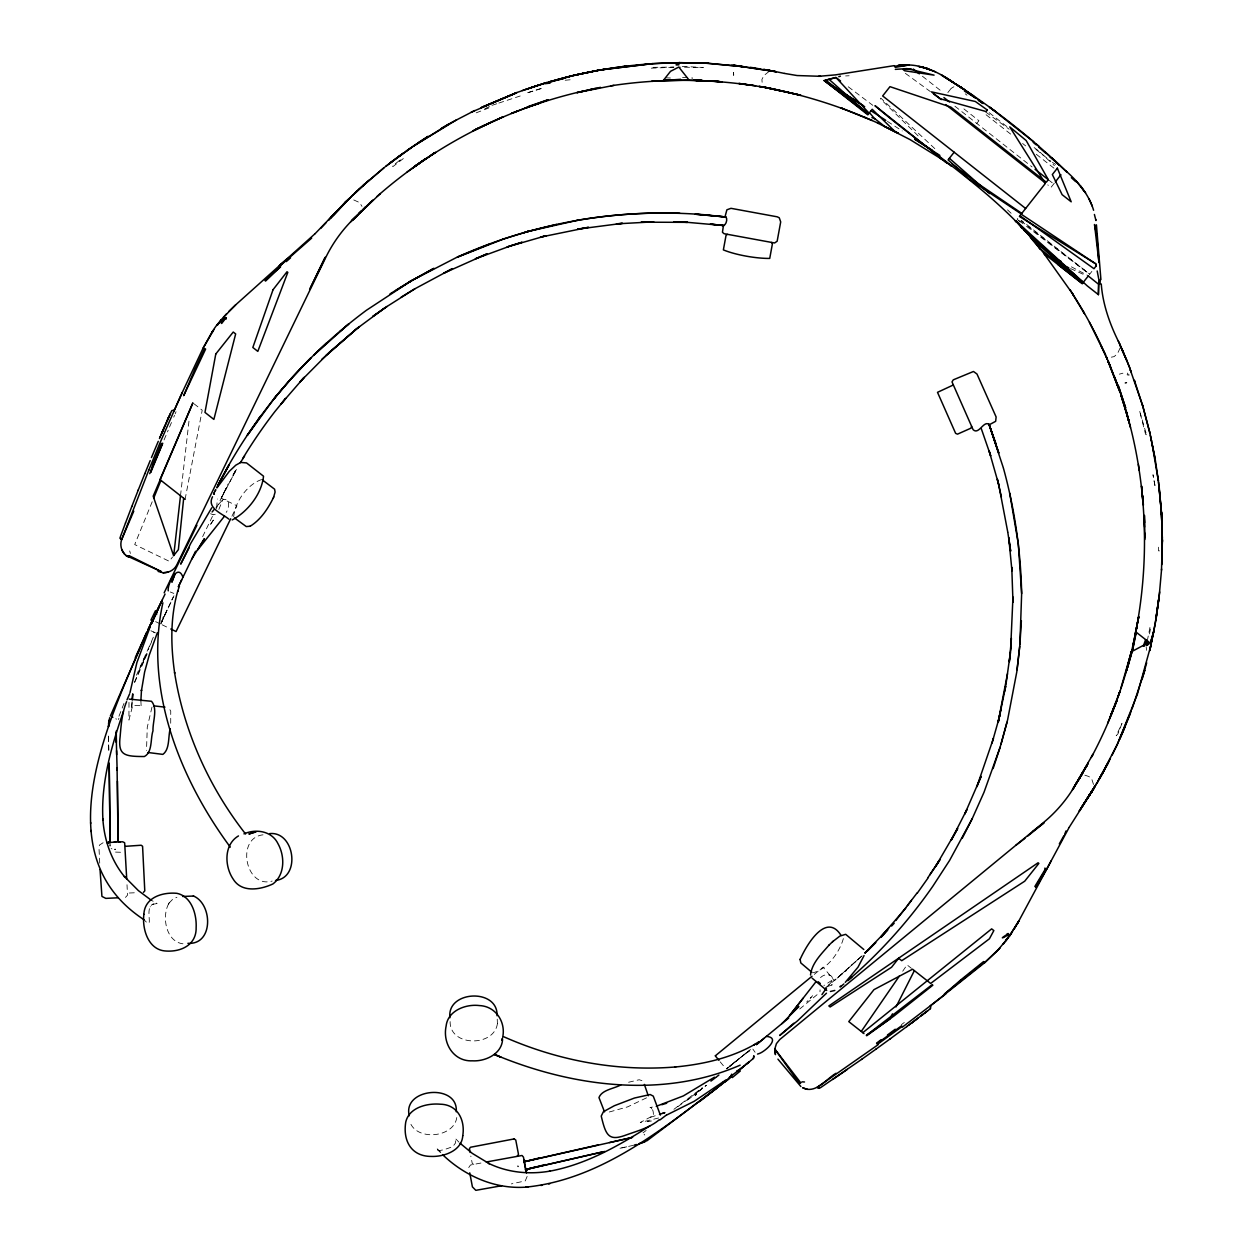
<?xml version="1.0" encoding="UTF-8"?>
<svg xmlns="http://www.w3.org/2000/svg" width="1253" height="1253" viewBox="0 0 1253 1253"><rect width="100%" height="100%" fill="white"/><g stroke="black" fill="none" stroke-linecap="round" stroke-linejoin="round"><path stroke-width="0.75" stroke-dasharray="5 3.75" d="M456.765 1117.535C453.993 1137.928 415.824 1141.373 409.794 1121.513M527.153 1176.442L525.258 1180.906L511.365 1183.897M140.884 700.662L141.182 707.178C141.949 704.076 131.722 706.05 132.708 705.423L128.934 720.083L128.996 701.257M497.41 1023.623L497.237 1019.143M692.173 78.908L692.063 77.498M1158.571 547.201L1158.445 550.834L1159.526 550.866M819.979 991.765L820.057 989.839M843.347 938.591C839.792 951.654 827.513 969.415 812.774 972.814M170.706 723.263L170.737 711.109L168.575 707.585M468.732 1167.577L470.455 1165.024L481.418 1162.941M132.113 701.633L131.549 708.994L132.145 701.429M497.41 1023.67C494.042 1047.367 449.075 1046.756 450.14 1021.117M180.495 495.749L189.156 419.567M185.084 499.352L202.203 410.217L194.215 403.936M1147.278 640.925L1150.097 626.704L1150.896 626.845L1148.907 636.853M218.868 509.391L222.846 499.649C230.724 497.66 229.158 508.326 226.229 512.399M216.612 507.794L217.38 499.007M1127.653 373.049L1127.167 374.835L1129.078 375.211L1128.248 372.282M153.352 904.071L152.255 904.619L153.352 904.071C143.265 907.36 155.356 932.326 144.126 919.796M1120.182 347.833L1117.457 353.738L1114.105 356.619L1109.766 357.481M134.604 681.992L148.841 648.631M152.208 501.748L134.713 544.554L169.218 561.266L172.585 556.974M162.029 621.472L162.608 620.078L161.167 623.289M164.049 439.944L168.2 430.218M169.515 427.101L172.804 419.379M173.744 417.171L174.527 415.338M175.169 413.819L176.047 411.751M139.537 669.071L143.985 658.702M150.203 906.874L150.329 906.608M118.362 719.535L118.91 718.267M134.604 682.54L147.494 653.189M123.984 703.403L117.625 719.661M136.483 675.21L150.548 643.494M151.331 641.74L153.665 636.446M161.48 622.569L166.978 610.336L161.574 622.177M173.18 597.18L171.833 600.062L173.478 596.522M144.33 658.843L143.39 660.895L144.22 659.062M160.807 623.869L171.473 600.954M231.93 516.22L236.958 505.82L221.248 498.208L224.397 491.818M149.358 646.579L151.55 642.069M161.089 622.396L173.979 595.786M202.641 536.629L213.777 513.62M216.205 508.608L228.109 484.034M213.198 514.826L215.25 514.263M221.812 497.034L236.676 469.014L223.582 493.525M221.248 498.208L225.916 488.842M168.607 903.867C161.449 917.274 166.257 942.82 184.066 943.901M232.964 475.122L236.222 469.029M828.531 985.077C839.212 975.946 825.445 970.37 819.274 979.079M233.136 475.216L236.754 468.92M151.989 707.084L147.259 727.32L146.507 750.469M169.092 903.053L173.102 898.855L176.908 897.305M168.497 904.055L169.218 902.849M902.693 971.232L907.062 964.888L911.448 968.35M947.848 92.597L952.906 86.159M976.839 123.389L978.922 120.727L962.132 107.507M1055.731 164.394L1052.41 162.436M1017.781 218.445L1017.185 219.212L1020.443 222.517M1054.306 183.204L1050.985 187.417L1047.774 184.896M1091.864 271.431L1089.718 274.156L1021.273 220.277M221.938 500.589L215.923 507.371M163.892 616.601L162.733 617.384M806.775 1001.946L807.981 1000.646M811.177 997.247L810.205 998.281L814.763 993.472M951.168 88.368L953.878 86.77M862.08 955.757L834.232 980.582L823.143 967.097L814.215 974.442M831.882 980.363L823.926 985.516M749.278 1050.5L726.301 1068.872L738.001 1059.693L729.559 1066.24M838.257 977.23L861.61 956.243L837.192 978.123M834.232 980.582L835.078 979.893M727.68 1068.261L728.698 1067.431M729.262 1066.961L750.516 1049.481M799.712 1008.994L819.979 992.313M825.304 987.928L846.386 970.574M746.068 1053.131L729.794 1066.178L747.618 1051.956M748.245 1051.455L749.075 1050.797M700.631 1089.718L694.413 1094.511L696.198 1093.117M706.269 1085.364L705.063 1086.32L706.52 1085.223M749.842 1050.891L747.368 1052.16L748.574 1051.768M643.055 1132.822L646.141 1130.472M673.91 1109.312L702.432 1087.573M646.564 1097.832L627.628 1106.869L607.423 1112.523M695.995 1093.274L677.842 1106.681M687.38 1100.181L696.402 1093.43M901.377 1024.656L904.306 1022.479M769.029 71.499L763.907 75.525L761.918 79.472L762.278 84.484M658.577 1117.989L640.283 1122.484L653.643 1115.358C653.001 1116.423 653.972 1110.503 652.093 1109.422L652.625 1110.675L651.121 1107.699L649.962 1107.542L656.353 1106.289M827.419 986.612L832.258 984.78M484.911 108.698L490.142 106.207L490.612 107.257L476.203 112.833M152.976 904.259L157.111 903.523L151.112 900.124M492.022 105.33L497.143 103.623M498.851 103.059L521.154 95.667M650.464 1117.331L657.465 1115.045M103.091 842.736L99.426 845.102L98.956 847.31L99.786 864.554M125.441 897.43L127.508 895.159L127.007 884.743M261.626 479.554C247.295 484.331 234.844 501.999 233.669 516.988M628.614 1082.247L639.187 1079.741L643.118 1081.026M1119.321 374.161L1122.923 373.19M173.822 593.405L170.22 591.98M831.303 985.015L832.149 984.811M628.614 1146.385L634.3 1145.085M473.822 1164.382L472.287 1163.567L470.815 1156.065M263.02 834.827C235.642 837.818 245.447 888.91 272.167 881.078M651.435 1120.996L647.284 1121.639L649.962 1121.733M845.634 75.932L849.111 75.76M134.306 892.794L128.495 893.044L127.352 891.729M673.738 67.239L650.385 68.21L651.356 67.38L673.879 67.051M682.556 77.592L688.257 77.529M682.212 66.378L703.356 67.49L678.907 67.145M115.542 852.103L123.233 852.338M665.421 77.796L671.154 78.031M111.987 848.939L111.125 848.485M353.753 199.947L359.642 202.61L361.976 206.369M1084.8 775.184L1089.014 776.547L1092.005 779.805L1093.994 786.007M210.567 513.746L213.026 514.638M115.762 718.815L116.623 719.128M155.043 632.608L153.446 631.935M1070.532 268.581L1086.194 275.629M155.623 621.645L160.337 623.931M162.091 624.777L169.061 628.16M150.877 630.729L155.231 632.922M1071.393 266.842L1088.418 275.801M644.747 1135.046L644.105 1134.216M887.437 121.4L902.238 130.954M905.371 73.347L930.415 91.61M985.751 112.05L1009.166 129.247M1034.132 147.588L1038.815 151.018M848.25 86.786L872.824 105.346M1018.877 220.528L1025.032 225.211M1026.567 226.37L1089.593 274.297M1020.85 220.826L1089.671 274.219M965.249 93.834L966.971 95.197M989.165 112.66L1008.869 128.166M1035.902 149.436L1050.907 161.245M986.095 114.759L1011.938 135.105M1022.589 143.484L1025.643 145.881M1036.278 154.26L1054.54 168.622M922.412 76.245L940.737 90.67M954.911 106.207L1032.049 166.915M1048.291 179.696L1053.71 183.956M565.166 80.239L571.384 79.675L570.663 78.735M934.816 148.621L880.906 98.188L880.405 98.815L920.109 137.799M1040.225 152.349L1054.415 165.647M437.72 1149.925C438.049 1152.196 451.894 1147.247 453.226 1146.119L455.481 1143.002L455.121 1138.241L458.943 1142.156M1007.537 209.877L1011.124 213.276M437.203 1148.844L440.884 1152.431M437.751 1149.941L440.179 1152.306M720.193 1061.855L725.127 1067.854M755.089 1052.238L752.849 1049.074M129.685 550.944L130.406 553.434M733.459 72.878L733.678 75.086L733.444 72.564L733.631 74.005M1146.15 646.673L1146.573 650.307M108.792 750.531L108.416 735.104M108.76 749.764L108.416 734.007M110.045 844.553L110.013 846.151L110.06 844.569M1121.921 723.561L1118.005 733.741L1116.172 735.762L1121.921 723.561M1146.526 434.76L1145.602 434.384L1139.51 410.702L1146.526 434.76M213.308 520.167L209.69 525.727L213.308 520.167M541.233 88.509L526.15 93.208L541.233 88.509M1154.937 485.491L1152.995 474.73L1154.937 485.491M696.527 1094.261L695.211 1095.561L696.527 1094.261M702.432 1088.356L697.185 1092.428L702.447 1088.356M399.206 160.744L392.424 165.976L392.909 166.602L403.638 158.332L399.206 160.744M115.48 849.236L114.634 849.283L115.48 849.236M626.704 1146.824L619.076 1148.453L626.704 1146.824M1126.76 382.791L1125.022 382.995L1126.76 382.791M135.089 704.75L135.089 704.75M518.084 1166.762L517.928 1165.916L518.084 1166.762M733.71 75.055L733.491 73.316L733.71 75.055"/><path stroke-width="1.5" d="M116.278 731.032L116.325 742.34L116.247 732.3M144.126 919.796C41.975 853.105 110.812 717.452 146.507 632.765M117.062 767.76L118.064 840.653L117.469 781.167M118.08 840.371L118.205 826.04L118.095 839.745M1144.788 539.542L1144.788 533.058M110.107 842.423L109.183 763.014M140.884 700.662L141.495 689.87L141.432 690.81L144.628 671.984L149.248 655.131L157.361 632.671M906.42 64.874L909.02 65.187L907.078 64.921M1022.135 228.265L1015.901 220.841L1087.244 285.872L1098.427 294.674L1098.834 279.529L1097.189 270.977M110.154 840.371L110.264 834.169L110.139 841.061M118.064 840.732L118.127 836.973M1161.797 564.633L1162.345 539.432L1162.345 541.453M110.092 842.971L109.215 764.189M689.134 80.239L702.573 80.615M1161.954 554.186L1162.33 542.847M847.78 980.598C879.998 952.891 908.644 921.065 932.874 886.169L949.586 860.435L972.187 818.757L983.997 792.319L1000.176 747.054L1007.631 719.755L1016.794 671.89L1019.911 644.418L1021.649 593.546C1020.788 551.242 1014.679 509.094 1003.465 468.293M109.027 720.193L108.431 726.865L109.669 717.718M502.578 1038.878C502.265 1053.71 485.584 1061.62 472.381 1060.821C453.602 1061.73 442.403 1043.263 446.131 1026.019C447.76 1010.638 465.85 1003.81 479.476 1005.579C495.64 1006.206 506.04 1021.931 502.657 1037.437M1159.056 597.697L1161.5 570.162L1162.345 539.745L1162.345 542.204M1161.5 570.162L1161.562 568.987M501.905 1040.319L501.952 1038.706M1019.911 644.418L1021.367 620.736M1011.422 638.404L1010.732 646.971L1012.957 596.992L1012.988 602.333L1011.766 567.343L1011.907 570.945M1099.993 284.071L1100.306 279.513M132.254 699.8L132.74 693.88L132.285 699.55M1010.811 645.64L1009.338 661.694L1010.451 652.625M183.674 498.255L178.38 549.628L173.619 555.674L153.195 496.172L192.884 402.886L159.992 479.617L185.084 499.352M170.22 728.698C167.996 736.639 170.016 749.247 162.859 754.384L147.932 752.489M800.103 959.297L800.808 962.93L811.897 972.328M1017.107 669.729L1019.738 646.376M173.713 555.549L180.495 495.749M1159.698 591.949L1154.953 625.451L1155.25 623.665L1149.753 650.636L1152.149 639.061M108.572 723.952L108.792 721.634M182.954 577.257C177.675 562.252 167.025 584.853 168.262 590.836M1147.701 645.123L1148.155 641.614M1156.174 618.293L1158.884 598.026L1155.939 618.59M1011.171 647.002L1005.924 684.718M1155.799 620.454L1159.009 598.041M1152.713 636.367L1150.771 643.666L1152.854 635.24M992.031 743.076L998.531 720.162L1007.49 673.738M129.952 692.784L136.859 662.68L150.329 626.312M1138.053 620.58L1138.632 617.04L1136.189 630.055M1004.828 691.076L1005.767 685.798L998.296 721.994L1001.084 708.697M1150.849 643.243L1152.196 636.07L1150.74 643.635M1156.331 617.322L1152.948 635.114L1153.59 632.185M800.056 959.579C805.648 946.688 825.649 911.432 840.841 935.067M1153.559 631.841L1150.896 641.677M1135.876 631.935L1132.822 648.96L1136.299 632.279M1136.205 630.228L1136.894 626.813M1147.278 640.925L1144.193 646.235M1134.717 636.508L1138.742 616.633L1132.759 646.626L1133.683 642.585M1008.806 935.944L1005.861 940.721M1091.285 757.47L1091.394 757.266C1153.59 641.834 1161.014 496.533 1114.356 376.526M1147.184 645.201L1147.967 641.458M648.255 1095.748L644.387 1084.425M1150.599 646.955L1151.256 644.042L1137.317 694.428L1118.021 742.763M1135.124 636.43L1136.111 632.139M1131.725 650.996L1132.007 649.853M1120.965 687.913L1131.365 651.654L1125.867 672.673L1126.98 668.836M162.89 602.756C143.891 688.805 179.571 778.458 230.286 847.138M1146.683 662.806L1143.566 673.957M753.21 1058.597L753.82 1055.887M1127.042 668.037L1131.459 651.67M1142.031 679.612L1144.756 670.198L1132.007 709.073M1000.99 744.329L1007.005 722.292M1127.324 667.677L1127.716 666.298M1146.605 645.107L1147.544 641.975M212.524 496.768C206.557 508.248 222.11 513.464 228.813 519.118M992.862 740.241L993.425 738.44L976.823 786.806L981.099 776.437L964.779 814.011L966.877 809.532L951.121 840.403L957.699 828.499L935.881 865.948L938.732 861.406L928.144 877.319M1125.68 672.736L1127.261 667.755M993.112 768.543L1000.176 747.054M214.2 492.836L214.294 494.262M179.461 585.981L177.66 591.463L177.863 590.68C170.142 617.463 170.737 645.89 174.684 673.253L174.574 672.516C183.721 731.251 209 787.276 245.572 833.981M753.695 1058.205L753.883 1056.169M123.42 711.422C111.439 746.271 100.773 782.78 102.934 820.026L102.871 818.945C104.187 840.074 111.439 861.046 125.096 877.398L124.345 876.489L138.394 890.617L151.112 900.124M1143.378 646.047L1145.618 639.61M1118.303 695.822L1120.01 690.983M1118.757 694.632L1119.618 692.236L1110.91 714.899M215.453 490.659L215.704 489.61L213.574 494.011M731.689 1074.166C730.812 1077.643 726.286 1082.138 723.263 1081.903M864.069 955.569L857.992 967.175L845.274 982.336M120.319 536.926L125.519 522.971M1131.177 711.218L1123.08 731.517M160.259 604.322L162.185 600.218L156.829 611.433L159.476 605.935M125.488 523.049L131.831 506.447M273.655 497.143L275.096 492.053L274.595 489.187L262.503 480.024M1112.006 712.471L1111.019 714.993L1117.003 700.38L1107.636 723.2M131.769 506.604L138.284 489.97M1064.799 834.028L1066.005 830.958M1109.892 717.577L1113.463 708.556M1129.861 714.398L1117.05 744.909L1101.011 775.748M138.19 490.205L144.878 473.54M148.747 470.235L121.604 539.73C119.364 546.261 122.277 554.139 128.62 557.115M153.665 498.193L160.948 480.353M144.753 473.853L150.203 460.571M148.59 470.627L159.664 443.656M126.6 701.633C122.027 712.644 121.134 724.782 120.131 736.545C117.845 755.308 124.392 756.499 144.361 756.53C152.678 752.239 150.313 738.628 152.976 730.844C152.584 721.744 158.003 708.65 151.488 701.273L129.184 699.127M249.958 526.385C260.624 519.917 267.86 508.828 273.358 497.88M151.441 457.564L158.285 441.322M273.279 498.067L273.749 496.94M133.773 511.13L121.604 539.73L120.178 537.85M149.702 473.665L162.671 443.202M159.46 438.566L160.353 436.467M160.055 437.14L161.543 433.679M160.823 435.386L163.094 430.108M1125.257 726.192L1119.681 739.129L1122.751 732.269M162.342 431.846L164.488 426.897M168.763 417.108L161.621 433.491L170.063 414.179M173.979 410.968L181.607 394.022M166.837 421.509L168.544 417.609M160.024 442.795L181.027 395.087M110.327 716.121L148.543 629.084L147.885 629.617M126.992 699.863L129.576 693.974M168.341 418.063L170.032 414.242M159.413 606.154L151.754 623.023L155.717 614.048M169.75 414.9L171.833 410.577L174.198 410.154M135.277 657.637L146.852 632.06M151.754 623.023L159.131 606.765M153.211 620.689L149.827 625.686L152.349 620.392L148.496 629.789L149.42 626.531L148.293 628.755M165.051 594.079L155.717 613.437L156.735 611.636L156.547 614.518M182.077 392.847L181.544 393.975L203.205 347.911L213.887 329.602M1112.194 754.979L1117.66 743.624M310.415 287.83L325.232 257.257L309.601 289.537M150.924 620.11L155.482 610.712M164.159 592.81L196.909 525.226M195.562 551.242L178.318 586.827L181.669 579.904M230.677 518.773L176.047 631.543L170.815 629.006M232.228 519.948C247.749 511.694 261.642 493.948 263.537 476.218L246.543 462.921L240.748 462.435L235.815 465.161L229.33 471.269L216.957 487.887M1051.189 860.811L1046.537 869.457M216.832 487.448L229.001 465.051L218.085 484.958C237.459 447.18 261.595 411.861 289.882 380.192L273.89 398.908L247.295 435.371L261.016 415.589L258.29 419.316M962.21 838.32L972.187 818.757M892.496 1013.849L889.881 1019.034L866.293 1035.417L932.169 984.654L932.858 985.203L894.156 1015.854L866.716 1035.745M896.005 1006.926L914.361 970.652M821.952 994.6L826.573 987.912M1102.53 773.367L1110.409 758.504M203.284 347.754C209.533 337.48 214.467 324.543 224.663 317.526M1092.365 755.418L1092.929 754.322L1072.411 789.876A139.694 139.694 0 0 1 1043.42 822.595L779.836 1039.473L776.421 1043.639L774.793 1049.043L775.45 1054.634M1108.592 762.075L1097.973 781.073L1108.232 762.748M1069.107 827.497L1018.752 921.127L1009.182 936.445L1018.673 921.284L1014.131 929.084M1086.508 766.256L1088.293 763.046L1081.198 775.168M189.297 547.498L180.714 564.116L190.816 543.254L211.757 507.794M1059.302 843.927L1063.891 835.673M1017.154 924.009L1018.673 921.284M1099.461 778.818L1098.818 779.805L1102.483 773.446M1069.216 827.278L1092.867 790.032M240.388 462.623L244.57 456.014M1098.944 779.397L1104.598 769.593M1082.608 773.117L1083.25 772.005L1079.193 778.739L1081.793 774.511M1073.492 788.059L1086.868 765.63L1073.492 788.059L1076.766 782.405M826.479 993.206L797.613 1020.756L779.711 1035.479L793.854 1023.215M1081.292 775.388L1081.872 774.385L1079.679 777.972M1045.582 868.705L1034.868 886.466L1035.667 886.905L1045.989 869.018L1044.845 868.11M1009.057 936.633L1003.246 944.089L1004.107 942.82M1078.3 780.306L1078.833 779.429M1092.381 790.439L1095.169 785.882L1079.209 811.083L1094.793 786.79M1078.551 779.867L1080.869 776.093M1072.411 789.876L1080.18 777.267M1089.155 795.655L1091.097 792.522M1099.445 778.708L1100.573 776.876M1091.238 792.397L1093.775 788.309M1089.781 794.465L1080.775 808.655L1098.129 781.167L1087.165 798.819L1091.488 791.818M1086.852 799.304L1093.759 788.576L1090.799 793.259M1089.437 795.263L1087.118 798.928M1091.018 792.867L1092.804 790.142M1083.438 804.598L1084.033 803.659M964.403 91.03L975.821 98.173L966.408 91.469M929.695 875.017L940.361 859.386M191.693 559.214L204.38 538.727L197.582 550.067L224.522 516.126M861.265 1031.454L899.419 975.977M1009.166 936.43L1012.22 932.06M213.182 330.745L212.149 332.202L213.308 330.573M917.384 893.013L928.395 877.492M217.411 324.778L220.779 320.69M221.217 320.063L221.734 319.405L217.082 325.404L218.006 324.229M907.423 905.59L917.165 892.856M1007.396 938.732L1007.913 938.058L997.106 951.074L984.701 962.664M219.964 321.598L221.906 319.108M895.817 920.532L911.432 900.421M816.095 981.569L789.39 1015.791L803.189 998.202M772.506 88.838C720.412 78.908 666.502 77.623 613.907 85.361L610.634 85.909M526.088 107.774L511.428 113.412L517.348 111.094M545.024 83.7L550.067 83.105M525.868 89.355L545.666 82.886L530.943 87.663M662.994 80.881L670.512 71.343L678.797 67.051L689.134 80.145M545.603 82.949C588.299 70.199 632.718 63.37 677.278 62.744L677.434 62.744M904.039 68.79L903.319 69.698L904.682 70.763L934.08 75.149L907.015 68.602L895.315 69.369M946.187 162.326L875.001 105.691C932.154 154.542 998.986 193.761 1044.892 254.719L1044.72 254.5M954.159 152.208L948.114 159.883L968.773 178.944L1021.305 213.981L1045.331 183.455L1009.746 126.882L1026.176 140.555L1048.291 179.68L1046.302 182.218L950.855 107.1L889.975 86.661L882.66 95.948L1025.643 208.468M1055.418 181.795L1060.946 174.762M1073.351 294.941L1072.709 293.86M1088.418 275.801L1083.156 282.489L1032.66 239.949M1117.692 385.705L1119.117 389.589L1107.934 360.895L1119.649 391.39M1118.146 385.125L1125.617 407.914M1143.018 500.62L1142.846 498.6M1005.971 940.47L1006.895 939.296M280.86 404.218L285.7 398.36L274.861 411.626A489.923 489.923 23.6 0 0 242.628 458.723M213.981 509.705L212.086 511.991M276.647 395.509L273.89 398.908C300.798 365.61 332.014 335.851 366.377 310.305L411.657 280.578L456.922 257.272C526.589 225.869 603.413 210.692 679.799 213.276M225.979 317.698C215.312 332.75 226.464 312.858 226.166 319.061M659.266 1119.743C650.025 1127.606 637.62 1130.879 626.359 1134.905C608.707 1141.561 605.872 1135.641 601.236 1116.063L603.413 1111.709L614.315 1105.741L634.488 1098.02L650.182 1094.527L653.267 1096.124L660.378 1115.092M888.831 927.862L880.875 936.884L905.778 908.112M999.048 948.881L997.717 950.4L999.596 948.255M280.844 404.186L304.15 377.341L299.968 381.883L329.351 352.25L359.439 326.563L356.525 328.881L384.859 307.862L414.884 288.801L452.49 268.612L443.703 273.217L487.292 253.732L475.357 258.807L512.101 245.322L522.078 242.252L507.089 246.966L546.324 235.658L540.419 237.146L588.55 227.31L577.617 229.158L622.475 223.332L616.413 223.864L653.753 221.844M930.462 1008.634L930.885 1005.611M226.558 313.814L223.018 317.792L235.517 304.996L314.816 233.935M726.207 1080.791L731.674 1076.28L724.5 1082.185L726.395 1080.572M781.888 1023.654L798.834 1006.504L790.706 1014.444M354.991 192.978L354.176 193.839L359.564 188.702M829.094 945.044C821.623 953.768 811.787 963.056 810.519 975.022M881.188 937.181L887.688 930.212M891.588 926.03L894.188 923.242M315.004 233.778L345.436 202.219M349.493 198.225L332.765 215.61L348.334 199.399L345.139 202.516M320.658 228.406L325.999 222.736M343.322 204.49L346.846 200.809L330.385 218.147L353.033 194.826L333.705 214.608M340.299 207.638L341.552 206.322M344.653 203.049L345.624 202.015M338.514 209.674L348.193 199.493M338.357 209.705L349.133 198.82L328.396 220.262L338.999 209.298M999.847 948.082L984.075 963.181M339.594 208.421L341.364 206.588M865.384 952.562L884.916 932.436M341.051 206.964L343.635 204.333M343.729 204.161L347.097 200.731M355.1 192.978L356.604 191.443M163.094 572.762C168.716 572.887 174.261 570.084 176.798 564.931L325.623 257.742A139.694 139.694 0 0 1 350.605 221.875L361.271 211.115L360.692 211.694M867.765 950.682L875.816 942.585M360.457 212.008L358.891 213.543L365.422 207.121L364.498 208.014M279.529 265.871L289.882 256.99L279.341 265.73L286.655 259.183M357.669 215.046L352.124 220.403L371.655 201.341L369.995 202.829M352.124 220.387L355.868 216.769M109.81 841.624L108.04 842.689M865.337 952.703L867.593 950.51L864.836 953.141M350.605 221.875L380.332 193.573L379.408 194.372M326.078 355.398L356.306 329.053L321.817 359.376M832.525 941.755L839.823 936.116L845.665 934.315L863.818 949.508M229.001 311.245L235.642 304.886M326.657 342.868L314.002 354.991L348.82 323.869L339.798 331.528M828.844 945.279L832.932 941.363M353.142 194.951L365.03 183.768L354.959 193.26M359.486 188.764L383.81 167.902M362.65 185.914L369.118 180.166M279.795 266.075L311.684 238.086M376.965 196.517L377.842 195.75C434.619 145.928 503.44 110.264 576.881 92.565L582.692 91.344M363.542 185.099L384.922 167.009M840.121 987.051L843.895 983.95M744.047 1065.943L739.333 1069.827L748.965 1061.98L745.441 1064.815M286.264 261.595L290.586 257.82M847.858 980.535L851.836 977.089M756.687 1044.422L764.142 1038.251M715.416 1055.746L812.022 976.244M756.326 1044.689L788.732 1018.016M723.889 1082.686L647.112 1140.653L638.513 1144.005L644.856 1141.859M744.736 1065.536L737.657 1071.362L739.16 1069.968L736.827 1070.782M746.412 1064.157L753.037 1058.738M732.285 1077.596L740.351 1070.955M1024.938 838.367L1015.838 845.289M1027.867 835.986L1043.984 822.861L1032.503 831.569M862.8 1032.676L991.656 928.865L993.848 930.587L989.431 938.779L930.666 983.464L912.56 969.211L873.952 989.666L848.782 1021.634L863.99 1033.6M930.149 1006.018L984.56 962.774M721.634 1084.378C663.009 1128.514 601.268 1179.731 525.524 1187.171M944.887 994.663L945.858 993.88M726.207 217.051L725.001 216.91L726.881 209.799L730.985 208.327L777.22 216.816L779.256 217.787L780.697 221.906L777.158 241.218L774.62 242.972L724.109 233.7L722.448 232.291L723.435 225.509C726.145 225.211 727.993 218.445 725.722 216.988M717.108 1087.98L699.487 1101.638M394.758 159.397L388.822 164.002L413.239 146.256L395.415 158.896M392.252 161.339L385.658 166.461L400.099 155.544M928.457 1010.184L930.431 1008.665M925.325 1012.581L927.956 1010.576L911.15 1023.309M660.018 1119.9L666.189 1115.201M710.937 1081.104L715.557 1077.58M715.902 1077.329L718.893 1075.043M729.262 1077.47L737.062 1071.519M902.489 1027.068L943.932 995.43M922.49 1014.742L926.39 1011.766M920.908 1015.948L922.819 1014.491M915.238 1020.24L917.963 1018.188M910.994 1023.435L915.661 1019.926M909.788 1024.343L912.732 1022.135M908.566 1025.252L910.414 1023.873M906.733 1026.614L909.192 1024.782M836.017 1073.273C826.134 1078.974 815.687 1094.464 802.672 1087.745L807.512 1089.405M876.536 1043.138L881.219 1039.645M887.453 1035.009L895.253 1029.214M907.203 1026.27L890.163 1038.862M397.561 157.33L403.372 153.054M726.395 1079.632L694.225 1101.277L666.58 1115.076M878.118 1044.72L817.316 1087.197L819.478 1088.137M875.894 1049.215L890.507 1038.627M861.547 1059.427L876.176 1049.012M449.326 123.765L413.459 146.1L456.64 119.802M425.597 158.551L414.257 166.68L435.543 152.349L431.22 155.137M407.131 171.974L425.832 158.724M412.065 168.45L419.99 162.843M385.251 307.627L372.814 316.414L387.02 306.484M714.461 1077.188L683.339 1095.921L656.353 1106.289M125.645 846.308L141.15 845.242L142.576 846.261L144.784 890.883L143.453 892.34M1008.571 933.548C992.486 943.415 1013.426 933.219 1007.208 933.673M861.766 1059.286L820.339 1087.792M416.529 165.177L414.304 166.727L434.415 153.038L432.269 154.432M832.665 1079.459L847.263 1069.435M406.395 150.908L411.344 147.541M413.913 145.802L428.119 136.342L417.782 143.03M238.477 835.923C223.723 844.553 224.459 866.356 233.183 879.12C241.719 893.091 260.436 889.677 272.856 883.991C285.058 874.798 284.964 856.191 278.025 843.77C271.885 830.974 256.16 828.578 243.959 833.856M650.009 1125.805C618.951 1145.649 585.965 1164.601 549.268 1171.257L550.333 1171.054C529.486 1174.75 507.387 1172.636 488.294 1163.191L489.343 1163.724L472.303 1153.386L460.086 1143.253M395.979 290.273L411.657 280.578L389.981 293.922M758.754 1041.838L753.852 1044.877L754.557 1044.485C730.342 1058.299 702.573 1064.392 675.054 1067.008L675.79 1066.929C617.181 1071.879 557.616 1060.555 503.941 1036.842M401.148 297.165L414.884 288.801M449.905 123.405L441.401 128.276M1131.553 651.701L1145.962 643.979M450.908 122.841L474.699 110.546M471.128 112.269L516.753 92.722L482.577 106.944M479.351 127.681L475.654 129.529L503.017 116.858L486.603 124.251M480.933 107.742L516.816 92.534L546.465 82.635M484.707 124.971L472.679 131.017L489.296 123.139L486.321 124.204M740.147 1065.16C662.351 1099.069 571.211 1086.586 494.872 1054.634M481.481 107.507L516.706 92.597M250.287 526.229L246.277 526.558L234.53 517.975M1003.355 467.886L988.946 424.14L998.829 453.132L989.197 424.798L995.665 421.321L996.119 416.967L976.995 374.036L973.471 371.483L953.298 379.831L951.998 381.883L973.08 429.622C978.844 435.417 983.652 419.99 989.071 424.485M766.413 1036.388C781.324 1037.672 764.878 1051.612 759.208 1053.538L757.517 1054.071M620.877 1084.863C614.111 1088.747 601.926 1089.703 598.965 1097.581L604.526 1111.881M489.61 244.022L457.314 257.163L504.317 238.696M525.101 108.118L548.141 99.754L528.468 106.411M834.811 990.434L830.426 991.483M529.236 106.709L526.041 107.821L540.607 102.918M546.762 83.105L572.887 75.572L570.178 76.214M522.47 90.482L538.007 85.329M662.727 1113.337L664.873 1112.633L659.47 1114.387M661.882 1104.707L666.706 1103.157L665.813 1103.439M534.545 104.845L538.461 103.592M249.002 833.981L251.806 833.104M502.469 239.323L528.672 231.241L522.72 233.042M249.284 833.903L256.004 831.835L253.216 832.665M544.335 83.278L546.997 82.479M838.774 76.684L840.418 76.182M636.414 1144.506L634.3 1145.085M868.611 113.819L825.805 80.129L835.955 77.514L869.096 113.177L867.796 114.837L824.411 80.505L835.955 77.514L840.559 80.991M572.574 75.65L554.312 80.568M556.363 79.941L570.898 76.041M1130.457 427.539L1126.071 411.297M525.273 1169.691L602.051 1152.024M604.839 1151.444L527.779 1169.018L526.041 1171.618L523.785 1159.777L525.931 1161.312L598.433 1144.882M109.309 842.361L108.228 842.642L109.356 842.486M527.701 1169.033L533.794 1167.451M632.624 1137.348L609.538 1142.564M548.72 82.009L552.197 81.116M527.121 1169.19L545.368 1164.57M539.839 1157.835L523.723 1161.907L631.402 1137.677M550.506 81.539L553.528 80.772M553.685 80.74L563.317 78.782M840.136 986.393L841.123 986.158M570.726 76.104L600.093 69.949L652.688 63.621M595.144 88.462L576.897 92.659L613.907 85.361M591.463 71.687L573.435 75.431L600.093 69.949L574.125 75.274M556.504 224.428L526.996 231.711L578.338 220.105L577.069 220.324C619.342 213.12 662.477 211.271 705.204 214.811M589.098 89.903L596.506 88.415M513.949 1138.961L470.564 1147.231L469.421 1148.562L470.141 1152.462M517.223 1156.112L518.507 1154.436L515.766 1140.026L514.122 1138.914M486.242 1162.017L522.047 1155.485L523.472 1157.145L526.479 1172.933M501.78 1185.714L475.811 1190.334L472.412 1186.873L469.75 1172.839M540.889 1185.495L541.954 1185.291M548.751 1183.96L549.801 1183.756M275.519 880.467C301.221 877.664 294.58 830.99 269.708 833.605M906.765 65.328L895.284 67.38L894.517 66.111L906.765 65.313M894.188 65.642L835.547 74.867L818.475 76.339M727.335 234.327L726.02 235.47L723.373 249.895C735.824 255.032 756.42 258.604 769.734 258.416L772.381 243.99L771.55 242.456M597.305 70.45L626.296 66.049L624.871 66.237M599.467 70.043L652.233 63.652L679.987 62.65L679.063 62.666M182.625 896.459L193.604 896.052M187.887 943.321C213.73 945.028 212.697 903.883 193.354 895.958M167.996 572.167L163.407 572.731M898.338 65.125L906.827 65.25L898.667 65.595L906.373 65.219L904.823 65.266M724.359 1082.216L723.545 1082.467M153.618 705.846L164.957 707.146M1142.11 488.56L1141.499 485.929L1142.893 500.793L1142.705 495.561M652.985 81.1L652.03 81.179L663.103 80.756M528.155 1186.842L525.461 1187.014L526.636 1186.967M106.662 842.564L122.716 841.781L124.658 842.783L126.725 879.105M118.299 897.774L105.816 898.385L101.932 896.412L100.036 869.582M113.976 842.204L115.981 841.577M668.914 63.057L677.278 62.728M658.624 80.944L687.067 80.129M670.527 62.979L673.487 62.885M653.314 221.828L641.097 222.188L687.474 222.345L724.171 225.571M820.527 76.308L797.08 75.54L784.613 73.441M680.395 62.65L708.227 63.292L746.099 66.942L705.392 63.151L708.211 63.292M524.334 1187.233C493.917 1188.972 464.283 1175.502 442.607 1154.671M903.93 68.931L911.385 69.025M678.813 62.666L707.428 63.292M701.79 80.333L695.838 80.458M118.8 842.032L120.084 842.094L118.878 841.624M693.676 80.286L700.944 80.521M702.479 80.631L695.65 80.317L719.3 81.508L706.285 80.819M801.92 1081.856L804.504 1081.981M706.786 80.834L722.104 81.805M163.219 572.778L160.682 572.104M725.095 216.91L695.211 214.2L725.346 216.941L705.016 214.78M731.909 65.109L772.709 71.186L733.6 65.281L736.733 65.626M722.887 225.446L710.326 224.068L722.887 225.462M907.626 64.952C922.819 64.921 940.392 72.972 953.69 82.682M750.077 67.302L754.29 67.913M755.606 85.799L750.453 85.016L753.116 85.392M762.357 86.911C752.411 85.361 769.17 88.039 760.822 86.645L761.746 86.802M817.99 1087.839L817.379 1087.275L818.757 1088.121A2.083 1.472 56.2 0 0 819.274 1088.152M779.852 90.655L781.073 90.936L765.066 87.381C804.222 94.821 842.439 106.85 878.682 123.452M754.196 67.897L760.383 69.025M771.566 88.618L799.586 94.977L764.534 87.287L772.365 89.01M773.305 71.155L784.409 73.41M767.917 70.184L774.119 71.405L763.578 69.401L774.37 71.405L767.478 70.074M771.19 88.744L772.678 89.057M779.429 90.561L780.509 90.796M764.205 87.224L801.043 95.353M771.864 88.885L773.555 89.261M918.512 66.487L927.846 68.633L919.248 66.55M158.129 571.415L160.979 572.182M930.274 69.776L921.456 66.769L935.521 71.813M842.642 108.51L841.108 107.946L872.135 120.507M952.953 385.157L937.51 392.33L955.632 433.366L957.511 434.149L970.918 428.181L971.623 426.349M863.99 117.046L866.246 117.986M494.512 1054.493L500.965 1057.203L494.747 1054.572M871.931 117.578L875.08 118.91M1058.331 263.114L1068.778 267.813M111.924 716.857L112.833 717.342L111.909 716.857M877.476 122.904L910.101 139.631L941.896 159.288M883.584 125.911L898.323 133.225L884.634 126.428M1061.181 261.454L1050.969 256.066L1053.93 259.653M1106.101 356.416L1106.759 357.935L1106.289 356.854M914.69 139.271L939.891 155.419M940.001 158.144L951.575 166.054L950.573 165.349M1019.378 216.424L1095.78 263.85L1096.187 265.918L1093.994 268.706L1019.926 215.735L1021.148 214.169L1095.78 263.85L1096.14 265.981M944.856 77.169L954.003 82.886L953 82.259M954.285 83.184L961.38 87.679M964.998 90.044L941.363 75.008L964.09 89.433M956.525 84.499L958.545 85.815M962.367 88.29L958.326 85.658M829.094 79.409L868.282 114.227L824.161 80.552L864.68 106.693M870.992 110.781L885.793 120.335M914.627 138.895L932.404 150.36M834.858 87.256L863.192 105.597M959.751 86.598L962.053 88.102M973.816 96.089L960.644 87.177C995.759 110.358 1029.23 136.138 1059.584 165.349L1044.798 151.801M1021.775 213.37L976.823 182.828L952.28 164.08M945.232 161.856L947.174 163.188M977.309 99.238L983.245 103.466M933.548 93.897L941.363 99.598M824.161 80.552L856.629 104.391M989.713 107.194L1033.662 141.793M1057.845 264.446L1082.31 283.554M913.249 69.04L919.357 73.849M943.932 97.577L949.508 101.979M1035.056 169.296L1048.291 179.696M945.733 104.594L1044.986 182.703M884.477 126.302L874.234 118.236L869.488 112.692L872.182 109.277L894.814 131.377M579.982 91.892L600.485 87.334M1135.61 631.731L1147.748 641.285M1088.262 275.989L1098.583 284.259L1098.395 294.643M989.588 193.604L949.367 158.301M818.146 981.725L820.323 983.558M812.132 978.154L826.714 990.434M1054.587 160.337L1052.222 158.301L1066.663 171.833L1054.744 160.478M1036.419 144.173L1039.144 146.538M1033.208 142.325L1035.965 144.721M1038.721 147.118L1045.613 153.101M1049.983 156.891L1054.353 160.682M1023.983 230.286L1083.093 282.567L1020.976 226.934M1071.362 177.691L1075.685 181.638M1093.603 210.285C1088.873 194.434 1077.956 181.45 1065.614 170.721L1066.71 171.786M1065.661 170.753L1066.46 171.536M800.902 1086.555L777.925 1059.145M1015.228 220.982L1016.481 222.267M1030.373 237.35L1039.614 248.392L1082.78 282.959L1082.247 283.648L1043.89 253.466L1073.382 294.909M1039.082 247.718L1040.46 249.394M715.275 1055.856L718.971 1060.351M456.249 1111.771C458.598 1083.062 402.15 1087.964 409.277 1115.765M1076.249 181.152L1085.599 192.774M1080.728 186.07L1083.798 190.754M121.76 549.769L124.517 554.092M120.617 538.994L120.429 538.68A2.083 1.472 20.3 0 1 120.225 538.038M1070.187 289.866L1084.456 313.626L1083.078 311.23M1102.609 349.148L1105.412 354.85M1089.437 322.319L1105.506 355.053L1104.676 353.362M1101.387 346.642L1102.248 348.412M1119.493 343.541C1110.283 325.388 1102.781 304.855 1101.262 283.961M1092.271 206.134L1088.998 198.741M1118.303 341.02L1123.502 352.626L1121.717 348.585M1119.649 343.917L1120.166 345.029M1125.617 357.653L1119.618 344.168L1127.12 361.303L1122.328 350.511M1107.01 358.499L1107.386 359.36M1106.54 357.387L1107.323 359.204M1126.04 358.703L1129.877 368.225M1127.152 361.397L1130.159 368.962M1131.224 372.11L1130.269 369.729L1130.566 370.481M1130.253 369.729L1142.454 404.985L1149.925 433.178M1115.656 379.972L1118.115 386.754M1134.357 380.27L1135.061 382.243M989.197 424.798L995.963 443.734M497.034 1015.744C498.349 987.928 446.444 990.403 449.937 1017.718M981.365 428.871L990.7 455.873L989.087 450.782L998.704 484.535L1007.757 532.024M1118.71 386.879L1125.617 407.773M1134.545 380.802L1143.19 407.46L1142.454 404.985M1123.502 403.059L1121.2 395.854L1128.937 421.274L1126.4 411.485M1123.189 401.853L1122.155 398.517L1128.812 421.18L1128.561 420.131M1127.418 416.121L1129.345 423.122M1145.931 639.86L1146.777 642.946M1143.253 407.711L1149.894 433.084M1094.402 214.467L1095.952 220.544L1095.733 219.51M998.704 484.535L997.388 479.335L1001.398 497.049M1149.628 431.925L1155.219 459.256M1151.993 443.468L1158.414 481.058L1157.678 476.187M1150.693 437.078L1155.266 459.491M1150.301 435.089L1151.491 440.946M1009.714 493.196L1018.313 543.818L1021.649 593.546M1007.819 532.447L1010.654 551.163L1008.759 537.694L1011.876 570.052M1155.203 459.178L1158.383 481.105M1138.397 464.424L1139.243 470.361M775.403 1054.337L774.871 1049.732M1142.36 495.937L1142.861 500.808M1159.088 485.804L1161.578 514.482L1162.345 542.33M1161.578 514.482L1158.477 481.763L1161.421 511.663L1162.345 538.148M1096.438 224.804L1100.917 279.607M1143.175 501.842L1143.409 505.178M90.655 822.454L90.702 823.503M91.015 830.441L91.062 831.522M1144.302 519.478L1144.6 527.043M1161.75 520.465L1161.453 512.289L1162.345 538.853M1144.694 533.606L1144.788 536.347L1144.412 515.359L1144.615 522.642M117.14 770.125L116.247 738.142M116.545 750.61L116.654 754.698M1144.788 534.248L1144.803 537.678M1073.273 295.05A424.924 424.924 0 0 1 1117.582 385.83M143.876 914.345C142.043 928.489 147.854 948.834 164.206 950.87C180.009 952.625 196.643 945.435 196.141 927.486C196.768 914.251 191.599 896.412 176.892 893.326C162.53 891.979 144.596 897.383 143.876 914.345M1149.22 642.444L1149.048 643.932L1146.918 643.462L1147.952 641.458L1149.22 642.444M462.764 1135.688C461.918 1150.63 444.22 1156.864 431.424 1156.425C411.595 1156.535 402.683 1141.154 405.753 1122.061C409.089 1107.433 427.179 1103.047 440.242 1104.206C457.439 1104.473 465.302 1119.884 462.764 1135.688M215.782 354.004L204.975 412.409L213.871 419.41L235.658 333.94L233.23 332.045L215.782 354.004M999.816 714.915L998.061 721.947L999.816 714.915M1128.812 662.68L1127.7 667.191L1132.822 648.96L1128.812 662.68M173.133 578.635L171.88 582.206L175.122 573.623L173.133 578.635M273.044 289.694L252.84 347.473L257.82 351.388L287.814 272.387L287.015 271.76L273.044 289.694M152.741 464.628L150.767 472.35L162.483 443.844L161.449 443.405L152.741 464.628M194.857 369.337L183.69 395.65L205.617 349.07L204.615 348.585L194.857 369.337M129.294 555.752L128.871 556.63L126.083 555.533L161.136 571.525L129.294 555.752M1046.412 869.347L1035.98 887.077L1046.412 869.347M526.652 1169.644L527.779 1169.018L526.605 1169.691M676.714 63.449L676.119 64.952L678.828 64.843L678.813 63.245L676.714 63.449M663.604 80.129L680.755 79.519L663.604 80.129M987.348 110.029L986.142 111.564L940.267 98.768L931.496 91.876L975.351 101.493L987.348 110.029M1057.36 168.168L1052.332 174.559L1062.121 194.669L1071.205 201.811L1057.36 168.168M1098.944 262.425L1094.511 224.506L1096.798 235.721L1098.944 262.425M800.698 1082.733L799.931 1083.485L795.749 1078.426L774.793 1049.043L800.698 1082.733M898.793 958.091L891.572 967.253L830.144 1006.973L828.844 1005.94L898.589 958.232L901.721 960.691L1024.719 881.204L1038.862 863.411L1038.079 862.784L898.793 958.091M308.113 360.629L290.508 379.33L310.901 357.841L308.113 360.629M268.032 277.195L264.931 280.39L265.542 281.079L280.641 266.732L268.032 277.195M370.215 202.626L362.837 209.877L372.955 200.135L370.246 202.61M960.847 979.83L944.308 994.193L984.138 962.241L983.574 961.568L960.847 979.83M877.946 1042.919L876.896 1043.749L877.57 1044.282L902.082 1026.52L901.565 1025.815L877.946 1042.919M431.674 269.552L409.214 282.003L433.992 268.346L431.674 269.552M652.155 81.304L659.861 80.819L652.155 81.304M687.474 222.345L673.816 221.828L687.458 222.392M742.496 83.904L738.831 83.45L751.22 85.235L742.496 83.904M771.738 70.857L776.077 71.734L771.738 70.857M983.072 103.435L978.483 100.24L983.025 103.466M994.851 111.031L989.525 107.257L994.851 111.031M1108.952 363.088L1107.777 360.519L1110.471 366.722L1108.952 363.088"/></g></svg>
